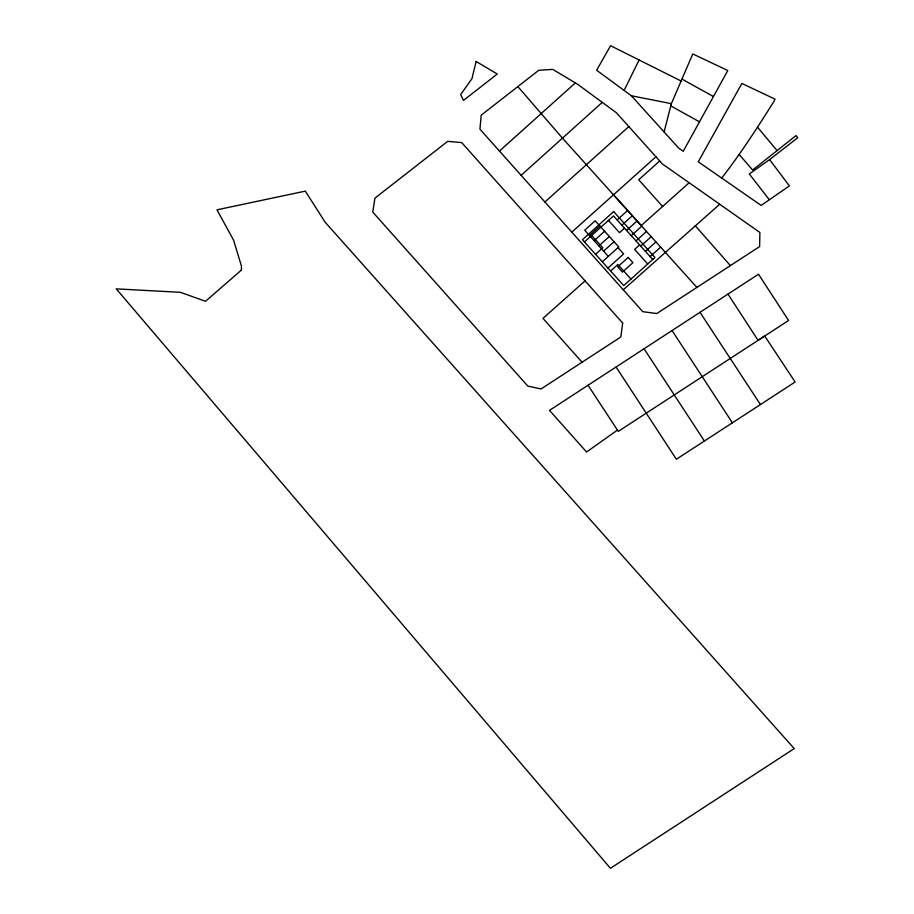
<?xml version="1.0" encoding="UTF-8"?>
<svg xmlns="http://www.w3.org/2000/svg" width="914" height="914" viewBox="0 0 914 914"><rect width="100%" height="100%" fill="white"/><g stroke="black" fill="none" stroke-linecap="round" stroke-linejoin="round"><path stroke-width="1.37" d="M664.101 131.982L671.367 103.659L692.789 53.937L727.795 70.515L683.261 151.29L678.668 148.079L631.38 95.776L596.636 70.241L610.575 45.7L681.25 81.072M624.113 90.429L639.057 60.061M721.637 178.184C740.706 153.541 757.683 127.343 774.204 100.951L775.049 99.158L741.894 83.448L698.239 161.789L761.179 205.422L789.388 185.896L769.599 159.607L749.297 173.968L769.142 199.503M628.821 126.578L544.915 202.005M602.257 102.357L521.117 175.328M589.427 235.446L599.892 226.021M594.146 240.679L604.611 231.253M617.179 219.931L627.644 210.494M598.864 245.912L609.33 236.486M621.886 225.164L632.351 215.727M595.54 254.275L602.772 247.763L591.678 235.458M624.513 228.157L619.509 232.67L608.473 220.411M603.583 251.144L614.048 241.719M626.604 230.397L637.069 220.96M602.303 261.781L618.767 246.951L595.185 220.777L584.709 230.214L608.301 256.377M631.323 235.629L641.788 226.192M636.041 240.862L646.506 231.425M607.959 268.065L623.656 253.909L618.001 247.637M610.632 271.024L617.864 264.5L630.991 279.067M639.606 244.906L634.613 249.408L647.729 263.975M640.76 246.095L651.225 236.657M645.478 251.327L655.944 241.89M650.185 256.56L660.651 247.123M499.455 151.061L575.34 82.911M571.81 232.145L479.941 129.194L481.21 115.164L538.757 70.275L552.821 69.395L577.705 84.328L616.424 112.765L662.33 163.914L759.888 232.476L759.637 246.563L656.778 313.548L642.793 311.685L571.81 232.145L655.932 156.785M659.702 160.99L638.715 179.772L662.604 206.461M584.423 241.959L613.488 215.921L652.733 259.462M689.156 182.766L641.194 225.575L562.51 138.185L517.85 86.579M585.063 280.861L542.985 318.369L582.069 362.218M623.245 289.807L719.706 204.233M769.599 159.607L797.751 137.706L796.014 135.569L752.622 170.038L739.106 154.363M617.441 430.106L586.571 451.996L549.497 410.375L758.506 274.211L788.576 320.483L618.287 431.374L588.045 385.262M631.38 95.776L671.367 103.659L670.796 105.91L699.301 121.733M682.061 79.13L713.103 96.358M613.488 194.796L696.902 287.419M695.188 225.712L730.412 265.597M777.071 150.616L757.58 127.263M760.437 404.559L699.998 312.314M732.4 422.794L672.041 330.537M704.397 441.005L644.062 348.76M616.059 367.005L676.371 459.251L795.111 382.006L764.71 336.009L758.083 340.351L727.99 294.091M622.674 323.019L620.823 336.969L541.054 388.964L527.824 386.085L372.775 212.105L374.923 198.144L447.677 141.339L461.719 142.607L622.674 323.019M476.114 61.478L471.967 78.638L460.645 94.588L463.489 100.391L497.285 74.023L476.114 61.478M613.625 211.591L582.412 239.719L623.748 285.579L654.961 257.451L613.625 211.591M628.192 257.417L617.727 266.842L622.445 272.075L632.911 262.649L628.192 257.417M241.433 270.041L205.524 301.289L180.504 292.331L116.249 288.858L610.415 868.3L794.232 748.589L325.213 222.296L305.287 191.129L216.972 209.82L233.516 240.028L241.433 266.008L241.433 270.041"/></g></svg>
